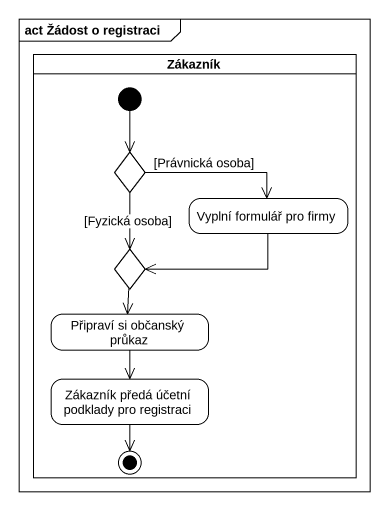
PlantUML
@startuml
mainframe act Žádost o registraci
hide empty description
state Zákazník <<partition>> {
  state choice1 <<choice>>
  state "Vyplní formulář pro firmy" as Vyplní_formulář_pro_firmy
  state choice2 <<choice>>
  state "Připraví si občanský průkaz" as Připraví_si_občanský_průkaz
  state "Zákazník předá účetní podklady pro registraci" as Zákazník_předá_účetní
  [*] --> choice1
  Zákazník_předá_účetní --> [*]
}
choice1 -right-> Vyplní_formulář_pro_firmy : [Právnická osoba]
choice1 --> choice2 : [Fyzická osoba]
Vyplní_formulář_pro_firmy -left-> choice2
choice2 --> Připraví_si_občanský_průkaz
Připraví_si_občanský_průkaz --> Zákazník_předá_účetní
@enduml
